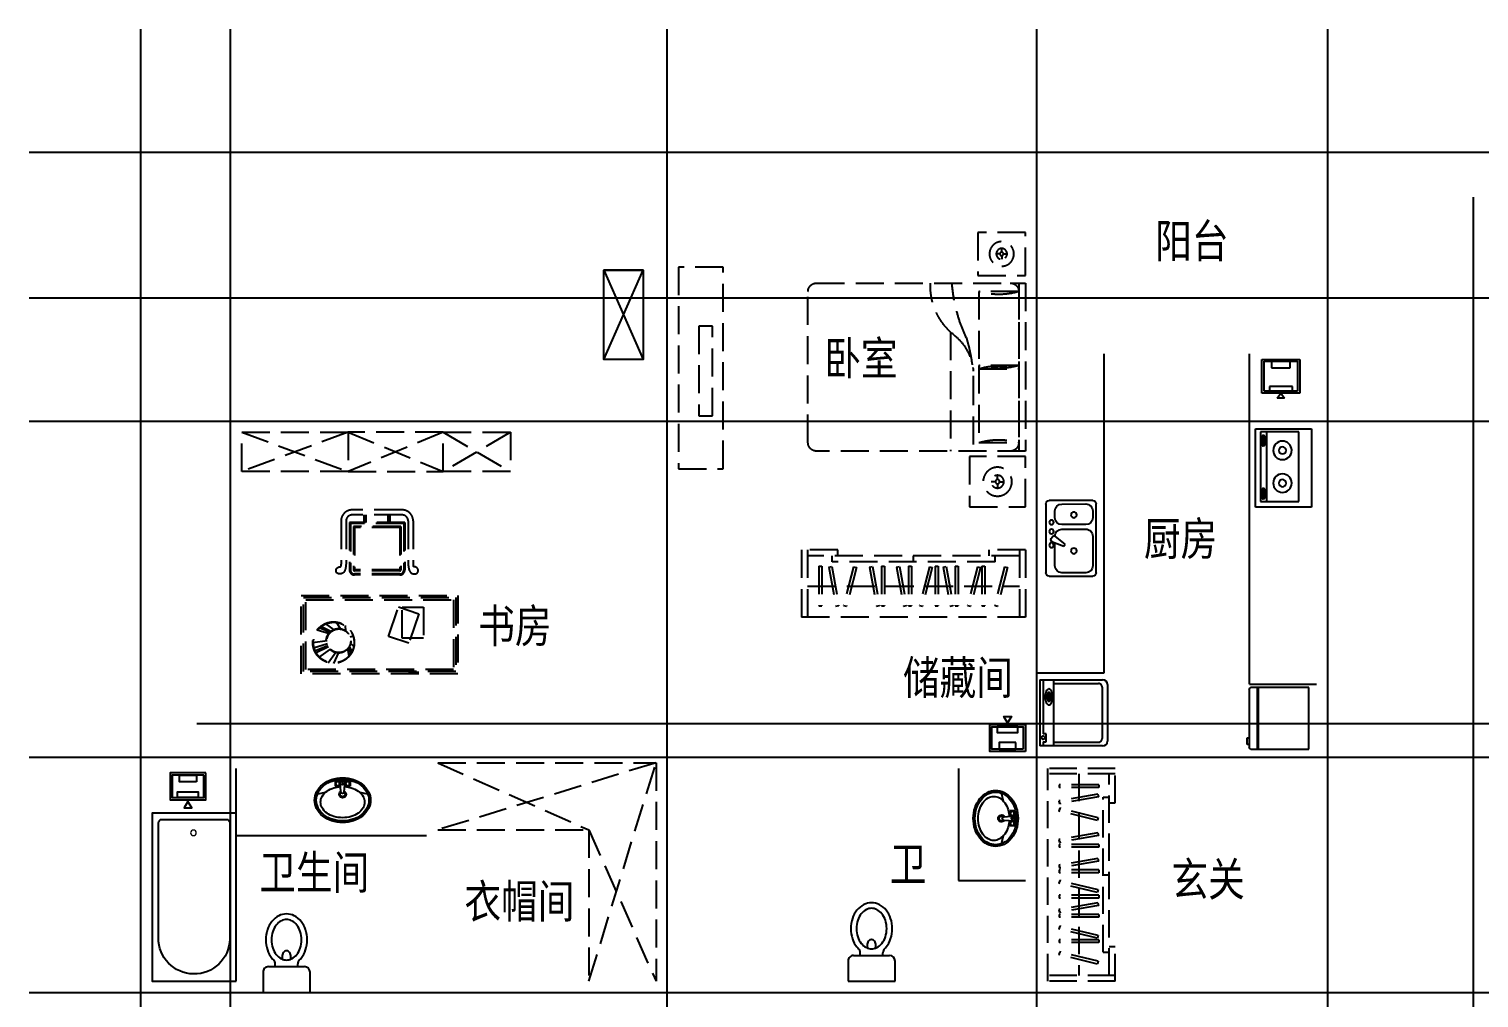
# Model space of a CAD drawing. Extents: x -1000 to 64800, y -19799 to 13500.
# Drawn here: x -1000 to 11950, y 4850 to 13500 of the extents above; entities that cross this region are included whole.
import ezdxf

# ---------------------------------------------------------------- set-up
doc = ezdxf.new("R2010")
doc.units = 0
doc.header["$LTSCALE"] = 1000
doc.header["$MEASUREMENT"] = 0
doc.linetypes.add('CENTER2', pattern=[1.125, 0.75, -0.125, 0.125, -0.125])
doc.linetypes.add('DASH', pattern=[0.35, 0.25, -0.1])
doc.layers.add('DOTE', color=1, linetype='CENTER2', plot=False)
for name, color, linetype in [('line', 4, 'Continuous'), ('TEXT', 7, 'Continuous'), ('厨具洁具', 8, 'Continuous'), ('平面家具', 134, 'DASH'), ('面积', 6, 'Continuous')]:
    doc.layers.add(name, color=color, linetype=linetype)
doc.styles.add('DIM_FONT', font='', dxfattribs={"width": 0.8})
doc.styles.add('ST', font='', dxfattribs={"width": 0.8})
doc.styles.get("Standard").update_dxf_attribs({"font": 'gbenor.shx', "bigfont": 'gbcbig.shx'})
doc.styles.get('DIM_FONT').set_extended_font_data('Technical')
doc.styles.get('ST').set_extended_font_data('SimSun')

# ---------------------------------------------------------------- blocks, each defined once
blk = doc.blocks.new('nnn')
at = {"layer": '平面家具'}
for points in [[(39752.98505009606, 20763.8429962229), (39752.98505009629, 18963.8429962229), (39352.98505009629, 18963.84299622267), (39352.98505009606, 20763.84299622267)], [(39656.58107994765, 20290.76696562339), (39656.58107994788, 19490.76696562339), (39536.58107994788, 19490.76696562339), (39536.58107994765, 20290.76696562339)]]:
    blk.add_lwpolyline(points, close=True, dxfattribs=at)
blk = doc.blocks.new('A$C43944DE8')
at = {"layer": '平面家具'}
for p, q in [((1673.889558825125, 2224.968474408599), (1636.041747273419, 2224.963710520549)), ((1692.811082656968, 2243.894762129627), (1692.806318768919, 2281.742573683632)), ((1692.815846544989, 2206.046950575592), (1692.820610433038, 2168.199139021586)), ((1711.737370376832, 2224.973238296619), (1749.585181928538, 2224.978002184669)), ((1942.800067868062, 1952.295984985003), (76.20006476433628, 1952.29598498544)), ((1273.200064764336, 889.5547485241132), (1273.200064764336, 1952.29598498544)), ((1476.400064764523, 1292.695984985347), (1476.400064764523, 1952.29598498544)), ((1882.800067868062, 452.0959849847586), (1882.800067868062, 1952.295984985003)), ((1942.800067868062, 452.0959849847586), (1942.800067868062, 1952.295984985003)), ((6.476508133346215e-05, 1876.095984985253), (6.476508133346215e-05, 528.2959849854396)), ((1527.200064764336, 1187.895984985067), (1527.200064764336, 1876.095984985253)), ((1527.200064764336, 1876.095984985253), (1882.800064763964, 1876.095984985253)), ((1882.800067868062, 528.0959849848168), (1882.800067868062, 1876.295984985003)), ((1527.200064764336, 1216.49598498516), (1882.800064763964, 1216.49598498516)), ((1527.200064764336, 528.2959849854396), (1527.200064764336, 1216.49598498516)), ((1882.800064763964, 1187.895984985067), (1527.200064764336, 1187.895984985067)), ((1882.800064763964, 528.2959849854396), (1527.200064764336, 528.2959849854396)), ((76.20006476433628, 452.0959849852534), (1942.800067868062, 452.0959849847586)), ((1713.819610924955, 191.5785474122695), (1681.593360074403, 191.5744911076854)), ((1729.93070819795, 207.6937009908088), (1729.926651893373, 239.9199518433179)), ((1729.934764502505, 175.4674501382779), (1729.938820807089, 143.2411992857687)), ((1746.045861775507, 191.5826037168172), (1778.272112626059, 191.5866600214013))]:
    blk.add_line(p, q, dxfattribs=at)
for points in [[(1942.826861333459, 1999.970856352609), (1442.826861333459, 1999.970856352609), (1442.826861333459, 2449.970856352609), (1942.826861333459, 2449.970856352609)], [(1942.811476461582, -2.431949360470753e-05), (1517.076810052611, -2.431949360470753e-05), (1517.076810052611, 383.1611754485803), (1942.811476461582, 383.1611754485803)]]:
    blk.add_lwpolyline(points, close=True, dxfattribs=at)
for centre, radius, start, end in [((76.20006476433628, 1876.095984985253), 76.19999999999999, 90, 180), ((1806.800067868062, 1876.295984985003), 76, 0, 90), ((1705.000064765081, 2485.695984985347), 635, 253.7397949982034, 286.2602050017966), ((1020.892406095729, 1274.531890661588), 456.915148882432, 307.4297520814696, 355.5016644410877), ((-42.40449223576434, 1380.441427985339), 1521.3370894, 343.0571140030199, 356.6935430038464), ((1705.000064765081, 1826.095984985253), 635, 253.7397949982034, 286.2602050017966), ((1705.000064765081, 578.2959849854396), 635, 73.73979499820335, 106.2602050017966), ((1654.363143886418, 477.9314323013114), 560.998259661822, 129.3577663121921, 182.6395544060125), ((2690.536818479166, 343.4117070479715), 1408.835217588922, 155.0769440331293, 175.5755337203437), ((76.20006476433628, 528.2959849854396), 76.19999999999999, 180, 270), ((1705.000064765081, -81.30401501465349), 635, 73.73979499820335, 106.2602050017966), ((1806.800067868062, 528.0959849848168), 76, 270, 0)]:
    blk.add_arc(centre, radius, start, end, dxfattribs=at)
for centre, major_axis, ratio, start_param, end_param in [((1692.813464600978, 2224.970856352609), (0.1234949656844307, 128.6825010447572), 0.9999999999387086, -1.570330743424031, 4.712854563755555), ((1692.813464600978, 2224.970856352609), (-40.14366662115664, 40.14366662115664), 0.999999999999587, 3.928464393698623, 10.21164970087821), ((1692.813464600978, 2224.970856352609), (13.38122220705554, 13.38122220705554), 1, 6.283185307179586, 12.56637061435917), ((1729.932736350231, 191.5805755645433), (0.07259407736353109, 109.5692297182559), 0.9999999999387079, -1.57062788982582, 4.712557417353766), ((1729.932736350231, 191.5805755645433), (34.18110103477448, 34.18110103477446), 0.9999999999999909, 5.499260720493202, 11.78244602767279), ((1729.932736350231, 191.5805755645433), (-11.39370034493186, 11.39370034493186), 0.9999999999993613, 4.71238898038469, 10.99557428756428)]:
    blk.add_ellipse(centre, major_axis=major_axis, ratio=ratio, start_param=start_param, end_param=end_param, dxfattribs=at)
blk = doc.blocks.new('451')
at = {"layer": '平面家具'}
for p, q in [((83073.48303632736, 10496.72885376736), (83073.48303632736, 11096.72283915383)), ((83073.48303632736, 11096.72283915383), (85073.48303632736, 11096.72283915383)), ((83126.26246339822, 10496.72881448067), (83126.26292910802, 11096.72283915383)), ((85020.70353248302, 10496.72774701892), (85020.70399818389, 11096.72283915383)), ((85073.4830363273, 10496.72770781386), (85073.48303632736, 11096.72283915383)), ((83234.85797187655, 10654.98981697581), (83322.976774228, 10998.4436373549)), ((83260.38437949745, 10648.14633655663), (83348.5031818335, 10991.60015690436)), ((83348.5031818335, 10991.60015690436), (83322.976774228, 10998.4436373549)), ((83437.09667389312, 10642.33841478301), (83437.09692653276, 10997.40788142782)), ((83463.48664008355, 10997.40786180021), (83437.09692653276, 10997.40788142782)), ((83463.48638742851, 10642.33839515528), (83463.48664008355, 10997.40786180021)), ((83477.10047262661, 10654.98963687248), (83565.21927496271, 10998.44345725157)), ((83502.62688023211, 10648.14615645329), (83590.74568256822, 10991.59997680103)), ((83590.74568256822, 10991.59997680103), (83565.21927496271, 10998.44345725157)), ((83675.15516595995, 10642.33827823736), (83675.15541859958, 10997.40774488217)), ((83701.54513213504, 10997.40772525456), (83675.15541859958, 10997.40774488217)), ((83701.54487949534, 10642.33825860963), (83701.54513213504, 10997.40772525456)), ((83746.00094721462, 10999.34873616882), (83720.05486431667, 10994.42319748189)), ((83783.47764678454, 10645.3227117344), (83720.05486431667, 10994.42319748189)), ((83809.42372968249, 10650.24825042133), (83746.00094721462, 10999.34873616882)), ((83854.10393017561, 10642.33841478301), (83854.10418281525, 10997.40788142782)), ((83880.49389636604, 10997.40786180021), (83854.10418281525, 10997.40788142782)), ((83880.493643711, 10642.33839515528), (83880.49389636604, 10997.40786180021)), ((83906.29131583746, 10654.98963687248), (83994.41011817356, 10998.44345725157)), ((83931.81772344296, 10648.14615645329), (84019.93652577906, 10991.59997680103)), ((84019.93652577906, 10991.59997680103), (83994.41011817356, 10998.44345725157)), ((84092.16242224244, 10642.33827823736), (84092.16267488207, 10997.40774488217)), ((84118.55238841753, 10997.40772525456), (84092.16267488207, 10997.40774488217)), ((84118.55213577783, 10642.33825860963), (84118.55238841753, 10997.40772525456)), ((84163.00820349711, 10999.34873616882), (84137.06212059916, 10994.42319748189)), ((84200.48490306703, 10645.3227117344), (84137.06212059916, 10994.42319748189)), ((84226.43098596498, 10650.24825042133), (84163.00820349711, 10999.34873616882)), ((84332.80698579333, 10642.33827823736), (84332.80723843296, 10997.40774488217)), ((84359.19695196842, 10997.40772525456), (84332.80723843296, 10997.40774488217)), ((84359.19669932872, 10642.33825860963), (84359.19695196842, 10997.40772525456)), ((84403.652767048, 10999.34873616882), (84377.70668415005, 10994.42319748189)), ((84441.12946661792, 10645.3227117344), (84377.70668415005, 10994.42319748189)), ((84467.07554951587, 10650.24825042133), (84403.652767048, 10999.34873616882)), ((84584.41556886728, 10654.98915139414), (84672.53437121872, 10998.44297177335)), ((84609.94197647278, 10648.14567097495), (84698.06077882422, 10991.59949132269)), ((84698.06077882422, 10991.59949132269), (84672.53437121872, 10998.44297177335)), ((84766.95800725638, 10999.34827443219), (84741.01192435843, 10994.42273574525)), ((84804.43470682637, 10645.32224999777), (84741.01192435843, 10994.42273574525)), ((84830.38078972431, 10650.24778871605), (84766.95800725638, 10999.34827443219)), ((84893.42131880861, 10642.33769166878), (84893.42157146365, 10997.40715831371)), ((84919.81128499904, 10997.40713868611), (84893.42157146365, 10997.40715831371)), ((84919.81103235942, 10642.33767204117), (84919.81128499904, 10997.40713868611)), ((85020.70380119015, 10819.87233035453), (83126.26273212062, 10819.87339781628)), ((83260.38437949745, 10648.14633655663), (83234.85797187655, 10654.98981697581)), ((83463.48638742851, 10642.33839515528), (83437.09667389312, 10642.33841478301)), ((83502.62688023211, 10648.14615645329), (83477.10047262661, 10654.98963687248)), ((83701.54487949534, 10642.33825860963), (83675.15516595995, 10642.33827823736)), ((83809.42372968249, 10650.24825042133), (83783.47764678454, 10645.3227117344)), ((83880.493643711, 10642.33839515528), (83854.10393017561, 10642.33841478301)), ((83931.81772344296, 10648.14615645329), (83906.29131583746, 10654.98963687248)), ((84118.55213577783, 10642.33825860963), (84092.16242224244, 10642.33827823736)), ((84226.43098596498, 10650.24825042133), (84200.48490306703, 10645.3227117344)), ((84359.19669932872, 10642.33825860963), (84332.80698579333, 10642.33827823736)), ((84467.07554951587, 10650.24825042133), (84441.12946661792, 10645.3227117344)), ((84609.94197647278, 10648.14567097495), (84584.41556886728, 10654.98915139414)), ((84830.38078972431, 10650.24778871605), (84804.43470682637, 10645.32224999777)), ((84919.81103235942, 10642.33767204117), (84893.42131880861, 10642.33769166878)), ((83073.48303632736, 10496.72885376736), (83398.4931542078, 10496.72863396909)), ((83126.26250180027, 10550.68089786355), (85020.7035708698, 10550.67983037045)), ((83345.71380387971, 10604.63283983318), (83345.71376549292, 10550.68075651313)), ((83345.71380389505, 10604.63283989601), (84801.25234556386, 10604.63205504106)), ((83398.49319257918, 10550.68071725779), (83398.4931541924, 10496.72863393774)), ((84073.48307472175, 10604.63244743718), (84073.48303633503, 10550.680364117)), ((84748.47288007555, 10550.68001091351), (84748.47284168884, 10496.72792759333)), ((84748.47284170424, 10496.72792762481), (85073.4830363273, 10496.72770781386)), ((84801.25234554852, 10604.63205500971), (84801.25230716175, 10550.67997165817))]:
    blk.add_line(p, q, dxfattribs=at)
blk = doc.blocks.new('xxx')
at = {"layer": '厨具洁具'}
for p, q in [((-3862.573145133805, -1797.987728933698), (-3862.573145133808, -2302.437728888366)), ((-3259.08406320175, -1755.23772893754), (-3819.823145131826, -1755.23772893754)), ((-3382.425666162519, -1787.496670263722), (-3781.457889297723, -1787.496670263721)), ((-3382.773424615581, -2345.187728884524), (-3382.773424615581, -1755.23772893754)), ((-3289.723145107285, -1755.23772893754), (-3289.723145107285, -2237.696080170856)), ((-3259.08406320175, -1755.23772893754), (-3259.08406320175, -2345.187728884524)), ((-3815.657889299307, -1821.696670260648), (-3815.657889299305, -2278.728787561414)), ((-3355.655319183427, -1880.798277431739), (-3341.445004753527, -1880.798277431739)), ((-3355.655319183427, -1936.089767576165), (-3355.655319183427, -1880.798277431739)), ((-3341.445004753527, -1936.089767576165), (-3355.655319183427, -1936.089767576165)), ((-3334.348664616721, -1866.580815035905), (-3343.33971334418, -1866.580815035905)), ((-3341.445004753527, -1880.798277431739), (-3341.445004753527, -1936.089767576165)), ((-3333.342924963602, -1945.037200909341), (-3343.355819040569, -1944.93587928076)), ((-3382.425666162519, -2312.928787558341), (-3781.457889297722, -2312.928787558341)), ((-3315.187033327137, -2308.794910480615), (-3315.187033327137, -2237.696080170856)), ((-3315.187033327137, -2237.696080170856), (-3289.005244750543, -2237.696080170856)), ((-3289.005244750544, -2308.794910480615), (-3315.187033327137, -2308.794910480615)), ((-3289.723145107285, -2308.794910480615), (-3289.723145107285, -2345.187728884524)), ((-3819.823145131829, -2345.187728884524), (-3259.08406320175, -2345.187728884524))]:
    blk.add_line(p, q, dxfattribs=at)
at = {"layer": '厨具洁具', "extrusion": (0, 0, -1)}
for centre, major_axis, ratio, start_param, end_param in [((-3819.823145131826, -1797.987728933698), (-42.749999997408, 0.0006251608599367529), 0.9999999998638417, -1.462364584292608e-05, 1.570781703149052), ((-3781.457889297723, -1821.696670260648), (-34.1999999939168, 0.0007241449272424473), 0.9999999998638417, -2.117382828537018e-05, 1.570775152966617), ((-3218.660152337702, -1907.889730089862), (108.8351876587245, 108.8351876587245), 0.9999999999999791, 3.738438064981217, 3.926990816987248), ((-3278.751778204547, -1896.423077477649), (-65.57731195397106, 65.57731195397106), 0.9999999999999407, 5.686339895788036, 5.929486130436158), ((-3278.751778204491, -1919.356382702051), (65.57731195401608, 65.57731195401608), 0.999999999999994, 3.495291830333205, 3.738438064981148), ((-3316.492070896081, -1879.036918349795), (-36.19527474151088, 36.19527474151086), 0.9999999999999744, 5.929486130436167, 6.336245301564692), ((-3272.332587436798, -1898.213626675968), (-57.07083388038528, 57.07083388038527), 0.9999999999963524, 5.715273540844672, 5.750216417678027), ((-3339.825165063218, -1853.086377996869), (-11.51872891314501, 11.51872891314501), 0.999999999999981, 0.05305999438514875, 0.7853981633974577), ((-3316.280575908171, -1886.878069546118), (-24.97783973943287, 24.97783973943287), 0.9999999999999395, 5.750216417679272, 6.054731527200675), ((-3316.280575908137, -1924.638662391224), (-24.97783973946008, 24.97783973946008), 0.9999999999999358, 4.940842760363783, 5.167649210645626), ((-3343.339713344179, -1870.028317980681), (-2.437752710577778, 2.437752710577777), 0.9999999999998567, 6.054731527200079, 7.068583470576843), ((-3343.339713344181, -1870.028317980682), (-2.437752710578487, 2.437752710578486), 0.9999999999999217, 0.7853981633976193, 1.799250106774859), ((-3370.39885078021, -1886.878069546125), (24.97783973944816, 24.97783973944817), 0.9999999999999393, 0.2284537799791133, 0.5329688895002747), ((-3370.398850780212, -1924.638662391227), (-24.97783973945004, 24.97783973945004), 0.9999999999999856, 2.608623764089604, 2.913138873610787), ((-3339.825165063218, -1853.086377996865), (-11.51872891314278, 11.51872891314278), 0.9999999999999729, 0.7853981633974618, 1.517736332409689), ((-3414.346839251698, -1913.303105261368), (-57.07083388059655, 57.07083388059655), 0.9999999999997848, 2.462629347750995, 2.608623764089547), ((-3484.96494348111, -1905.758365968671), (-107.2895541713348, 107.2895541713348), 0.9999999999999648, 2.356194490192369, 2.46262934775087), ((-3361.407802052754, -1924.638662391227), (-24.97783973945004, 24.97783973945004), 0.9999999999999856, 2.608623764089604, 2.913138873610787), ((-3363.158259230345, -1879.03691834979), (-36.19527474150468, 36.19527474150468), 0.9999999999999453, 1.517736332409638, 1.924495503538289), ((-3405.355790524228, -1898.213626675987), (57.0708338805971, 57.0708338805971), 0.9999999999999934, 0.5329688895001286, 0.6789633058386713), ((-3475.973894753666, -1905.758365968683), (-107.2895541714045, 107.2895541714045), 0.9999999999999215, 2.24975963263377, 2.356194490192268), ((-3475.973894753652, -1905.758365968671), (107.2895541713638, 107.2895541713638), 0.9999999999999512, 0.7853981633975144, 0.8918330209560144), ((-3400.898551921966, -1919.356382702042), (-65.57731195402874, 65.57731195402872), 0.9999999999998771, 2.54474724219839, 2.787893476846344), ((-3460.990177788683, -1907.889730089862), (108.8351876586873, 108.8351876586873), 0.9999999999999861, 0.5968454113913335, 0.785398163397458), ((-3339.825165063218, -1962.693082182862), (-11.51872891314265, 11.51872891314265), 0.9999999999999727, 3.926990816987255, 4.65932898599949), ((-3343.33971334418, -1941.488413956672), (-2.437752710578115, 2.437752710578115), 0.9999999999998439, 2.9131388736108, 3.92699081698732), ((-3339.825165063218, -1962.693082182863), (-11.51872891314155, 11.51872891314155), 0.9999999999999908, 3.19465264797471, 3.926990816987246), ((-3334.348664616721, -1941.488413956672), (-2.437752710577881, 2.43775271057788), 0.9999999999999427, 2.913138873610891, 3.92699081698727), ((-3363.158259230355, -1936.742541829931), (36.19527474151182, 36.19527474151184), 0.9999999999999662, 1.2170971500515, 1.623856321180006), ((-3819.823145131829, -2302.437728888366), (-42.74999999811011, 0.0005751479911709901), 0.9999999998638416, 4.712375526630512, 6.283171853425405), ((-3781.457889297722, -2278.728787561414), (-34.1999999345433, 0.002141385481992947), 0.999999999863855, 4.712326366774075, 6.283122693568941), ((-3289.005244750543, -2271.374473475479), (-10.57802362825143, 10.57802362825143), 0.9999999999999544, 0.785398163397471, 7.068583470577058)]:
    blk.add_ellipse(centre, major_axis=major_axis, ratio=ratio, start_param=start_param, end_param=end_param, dxfattribs=at)
at = {"layer": '厨具洁具', "extrusion": (0, 0, -0.9999999999999998)}
for centre, major_axis, ratio, start_param, end_param in [((-3218.660152337819, -1907.889730089862), (108.8351876586501, 108.8351876586501), 0.9999999999999952, 3.926990816987239, 4.115543568993405), ((-3414.346839251687, -1898.213626675987), (57.0708338805884, 57.0708338805884), 0.9999999999997723, 0.5329688895002254, 0.6789633058387787), ((-3334.348664616722, -1870.028317980682), (-2.437752710578492, 2.437752710578492), 0.9999999999998229, 0.7853981633976687, 1.799250106774767), ((-3484.964943481125, -1905.758365968683), (107.2895541713461, 107.2895541713461), 0.9999999999999681, 0.6789633058389275, 0.7853981633974265), ((-3361.407802052751, -1886.878069546125), (24.97783973944794, 24.97783973944794), 0.9999999999999427, 0.2284537799791058, 0.5329688895002693), ((-3400.898551921925, -1896.423077477665), (65.5773119539996, 65.5773119539996), 0.9999999999999368, 0.3536991767434317, 0.5968454113913855), ((-3460.990177788772, -1907.889730089862), (108.8351876587617, 108.8351876587617), 0.9999999999999755, 0.7853981633974638, 0.9739509154034178), ((-3316.492070896079, -1936.742541829929), (-36.19527474151388, 36.19527474151388), 0.9999999999999666, 4.659328985999517, 5.066088157128084), ((-3343.339713344179, -1941.48841395667), (2.43775271057962, 2.43775271057962), 0.9999999999999247, 2.356194490192702, 3.370046433568473), ((-3334.348664616719, -1941.488413956671), (-2.437752710579286, 2.437752710579286), 0.9999999999999497, 3.926990816987794, 4.240197806037004)]:
    blk.add_ellipse(centre, major_axis=major_axis, ratio=ratio, start_param=start_param, end_param=end_param, dxfattribs=at)
at = {"layer": '厨具洁具', "extrusion": (0, 0, -0.9999999999999999)}
blk.add_ellipse((-3405.355790524239, -1913.303105261368), major_axis=(57.07083388060482, 57.07083388060484), ratio=0.9999999999999982, start_param=0.8918330209562044, end_param=1.037827437294747, dxfattribs=at)
at = {"layer": '厨具洁具', "text_generation_flag": 4, "width": 0.7999999998908607, "flags": 9}
for tag in ['XSIZE', 'YSIZE']:
    blk.add_attdef(tag, (-3259.08406320175, -2050.212728911032), '', height=0.4275000000197906, rotation=90, dxfattribs=at)
blk = doc.blocks.new('ll')
at = {"layer": '厨具洁具'}
for p, q in [((2807.053986150857, 32.75480754934745), (2787.410546568789, 32.75480754931647)), ((2787.410546568789, 32.75480754931647), (2787.410546568841, -26.39456235153017)), ((2807.053986151372, -457.4687188959463), (2807.053986150832, 57.04325817371148)), ((2821.786565837274, 74.78806914416668), (3337.426854864621, 74.7880691449717)), ((2875.806024688444, -475.2135298662623), (2875.806024687853, 74.78806914425957)), ((2885.627744479311, -475.2135298662468), (2885.62774447872, 74.78806914427503)), ((3337.426854864621, 74.7880691449717), (3337.426854865212, -475.2135298655501)), ((2787.410546568841, -26.39456235153017), (2807.053986150909, -26.39456235151471)), ((3337.426854865212, -475.2135298655501), (2821.78656583784, -475.2135298663397))]:
    blk.add_line(p, q, dxfattribs=at)
for centre, major_axis, ratio, start_param, end_param in [((2821.786565837299, 57.0432581737424), (2.816195462177787e-13, 17.74481097025716), 0.8302472036016384, 1.887379141862766e-14, 1.57079632679491), ((2821.78656583784, -457.4687188959154), (2.530175610550745e-13, 17.74481097025711), 0.8302472036016665, 1.570796326794908, 3.14159265358981)]:
    blk.add_ellipse(centre, major_axis=major_axis, ratio=ratio, start_param=start_param, end_param=end_param, dxfattribs=at)
blk = doc.blocks.new('cj')
at = {"layer": '厨具洁具'}
for p, q in [((-2712.573145140268, 12149.78727108944), (-2012.573145140268, 12149.78727108944)), ((-2712.573145140268, 11649.78727108944), (-2712.573145140268, 12149.78727108944)), ((-2012.573145140268, 12149.78727108944), (-2012.573145140268, 11649.78727108944)), ((-2063.271451543907, 12036.69556425733), (-2686.045289400707, 12036.69556425733)), ((-2686.045289400707, 12036.69556425733), (-2686.045289400707, 11694.25028424098)), ((-2063.271451543907, 11694.25028424099), (-2063.271451543907, 12036.69556425733)), ((-2686.045289400707, 11749.94575942521), (-2063.271451543907, 11749.94575942521)), ((-2686.045289400707, 11694.25028424098), (-2063.271451543907, 11694.25028424099)), ((-2653.445918294734, 11727.7334298792), (-2653.327413465973, 11716.02244265522)), ((-2578.31267445453, 11718.25731316628), (-2642.981083985986, 11718.25731316628)), ((-2642.981083985986, 11718.25731316628), (-2642.981083985986, 11701.63706237184)), ((-2642.981083985986, 11701.63706237184), (-2578.31267445453, 11701.63706237184)), ((-2578.31267445453, 11701.63706237184), (-2578.31267445453, 11718.25731316628)), ((-2561.684063463756, 11726.5571261914), (-2561.684063463756, 11716.04127972702)), ((-2180.44875523816, 11727.7334298792), (-2180.330250409399, 11716.02244265522)), ((-2105.315511397956, 11718.25731316628), (-2169.983920929411, 11718.25731316628)), ((-2169.983920929411, 11718.25731316628), (-2169.983920929411, 11701.63706237184)), ((-2169.983920929411, 11701.63706237184), (-2105.315511397956, 11701.63706237184)), ((-2105.315511397956, 11701.63706237184), (-2105.315511397956, 11718.25731316628)), ((-2088.686900407181, 11726.5571261914), (-2088.686900407181, 11716.04127972702)), ((-2012.573145140268, 11649.78727108944), (-2712.573145140268, 11649.78727108944))]:
    blk.add_line(p, q, dxfattribs=at)
for points in [[(-2561.684063463756, 11726.5571261914, 0.2590339714206403), (-2563.584847900152, 11729.97992910644, 0.07627618954556756), (-2575.104927790024, 11734.91431164332, 0.03651481991211369), (-2588.653218255376, 11737.37173917249, 0.02661499603889096), (-2607.505760465268, 11738.37597120078, 0.02661499603889096), (-2626.358302675158, 11737.37173917249, 0.03651481991211369), (-2639.906593140513, 11734.91431164332, 0.07627618954557523), (-2651.426673030386, 11729.97992910644, 0.2590339714203898), (-2653.327457466779, 11726.5571261914, 0.07846216763068087), (-2653.131293962937, 11725.31477037811, 0.05676245743015501)], [(-2561.684063463756, 11716.04127972702, 0.2590339714206403), (-2563.584847900152, 11719.46408264207, 0.07627618954556756), (-2575.104927790024, 11724.39846517894, 0.03651481991211369), (-2588.653218255376, 11726.85589270811, 0.02661499603889096), (-2607.505760465268, 11727.8601247364, 0.02661499603889096), (-2626.358302675158, 11726.85589270811, 0.03651481991211369), (-2639.906593140513, 11724.39846517894, 0.07627618954557523), (-2651.426673030386, 11719.46408264207, 0.2590339714203898), (-2653.327457466779, 11716.04127972702, 0.2590339714202164), (-2651.426673030386, 11712.61847681198, 0.05676245743015501), (-2642.981083985986, 11708.60586116233, 0.03651481991203816)], [(-2578.31267445453, 11706.91622669288, 0.00873594143187036), (-2575.104927790024, 11707.6840942751, 0.07627618954562937), (-2563.584847900151, 11712.61847681198, 0.2590339714204861), (-2561.684063463756, 11716.04127972702, 0.2590339714206403)], [(-2088.686900407181, 11726.5571261914, 0.2590339714206403), (-2090.587684843578, 11729.97992910644, 0.07627618954556756), (-2102.10776473345, 11734.91431164332, 0.03651481991211369), (-2115.656055198802, 11737.37173917249, 0.02661499603889096), (-2134.508597408694, 11738.37597120078, 0.02661499603889096), (-2153.361139618584, 11737.37173917249, 0.03651481991211369), (-2166.909430083939, 11734.91431164332, 0.07627618954557523), (-2178.429509973812, 11729.97992910644, 0.2590339714203898), (-2180.330294410205, 11726.5571261914, 0.07846216763068087), (-2180.134130906363, 11725.31477037811, 0.05676245743015501)], [(-2088.686900407181, 11716.04127972702, 0.2590339714206403), (-2090.587684843578, 11719.46408264207, 0.07627618954556756), (-2102.10776473345, 11724.39846517894, 0.03651481991211369), (-2115.656055198802, 11726.85589270811, 0.02661499603889096), (-2134.508597408694, 11727.8601247364, 0.02661499603889096), (-2153.361139618584, 11726.85589270811, 0.03651481991211369), (-2166.909430083939, 11724.39846517894, 0.07627618954557523), (-2178.429509973812, 11719.46408264207, 0.2590339714203898), (-2180.330294410205, 11716.04127972702, 0.2590339714202164), (-2178.429509973812, 11712.61847681198, 0.05676245743015501), (-2169.983920929411, 11708.60586116233, 0.03651481991203816)], [(-2105.315511397956, 11706.91622669288, 0.00873594143187036), (-2102.10776473345, 11707.6840942751, 0.07627618954562937), (-2090.587684843576, 11712.61847681198, 0.2590339714204861), (-2088.686900407181, 11716.04127972702, 0.2590339714206403)]]:
    blk.add_lwpolyline(points, format="xyb", dxfattribs=at)
for centre, radius, start, end in [((-2520.998323358406, 11891.24184337368), 82.4964981043704, 0.9639779007640936, 0), ((-2520.998323358406, 11891.24184337368), 31.6309469674834, 0.653182597429058, 0), ((-2228.318417586208, 11891.24184337368), 82.4964981043704, 180, 179.0360220992359), ((-2228.318417586208, 11891.24184337368), 31.6309469674834, 180, 179.346817402571)]:
    blk.add_arc(centre, radius, start, end, dxfattribs=at)
blk = doc.blocks.new('M_E25ESP')
at = {"color": 0, "linetype": 'ByBlock'}
for p, q in [((0, -306.8181818181824), (0, 306.8181818181824)), ((30.68181818181756, 337.5), (419.3181818181824, 337.5)), ((357.954545454546, 306.8181818181824), (143.1818181818176, 306.8181818181824)), ((450, 306.8181818181824), (450, -306.8181818181824)), ((81.81818181818244, 245.454545454546), (81.81818181818244, 39.9814363636533)), ((419.3181818181824, -20.45454545454595), (419.3181818181824, 245.454545454546)), ((48.38627045456087, 2.022913636367775), (56.62685454545135, -12.25018636364075)), ((58.92449318180661, 31.40468181818869), (162.5349272727362, 70.22072045454206)), ((172.7622000000092, 52.50655227273091), (87.3413181818164, -17.8147022727112)), ((162.5349272727362, 70.22072045454206), (172.7622000000092, 52.50655227273091)), ((143.1818181818176, -81.81818181818244), (357.954545454546, -81.81818181818244)), ((357.954545454546, -122.727272727273), (143.1818181818176, -122.727272727273)), ((81.81818181818244, -184.0909090909095), (81.81818181818244, -245.454545454546)), ((419.3181818181824, -245.454545454546), (419.3181818181824, -184.0909090909095)), ((419.3181818181824, -337.5), (30.68181818181756, -337.5)), ((143.1818181818176, -306.8181818181824), (357.954545454546, -306.8181818181824))]:
    blk.add_line(p, q, dxfattribs=at)
for centre, radius in [((250.5681818181824, 112.5), 25.56818181818182), ((51.13636363636351, 61.36363636363649), 20.45454545454545), ((51.13636363636351, -61.36363636363649), 20.45454545454545), ((51.13636363636351, -143.1818181818176), 20.45454545454545), ((250.5681818181824, -209.6590909090906), 25.56818181818182)]:
    blk.add_circle(centre, radius, dxfattribs=at)
for centre, radius, start, end in [((30.68181818181756, 306.8181818181824), 30.68181818181818, 90, 180), ((143.1818181818176, 245.454545454546), 61.36363636363636, 90, 180), ((357.954545454546, 245.454545454546), 61.36363636363636, 0, 90), ((419.3181818181824, 306.8181818181824), 30.68181818181818, 0, 90), ((66.10041818182026, 12.25018636364075), 20.45454545454545, 110.537678, 210), ((74.34100227271074, -2.022913636367775), 20.45454545454545, 210, 309.462322), ((143.1818181818176, -20.45454545454595), 61.36363636363636, 180, 270), ((143.1818181818176, -184.0909090909095), 61.36363636363636, 90, 180), ((357.954545454546, -20.45454545454595), 61.36363636363636, 270, 0), ((357.954545454546, -184.0909090909095), 61.36363636363636, 0, 90), ((143.1818181818176, -245.454545454546), 61.36363636363636, 180, 270), ((357.954545454546, -245.454545454546), 61.36363636363636, 270, 0), ((30.68181818181756, -306.8181818181824), 30.68181818181818, 180, 270), ((419.3181818181824, -306.8181818181824), 30.68181818181818, 270, 0)]:
    blk.add_arc(centre, radius, start, end, dxfattribs=at)
at = {"style": 'DIM_FONT', "width": 0.8, "flags": 9}
for tag in ['YSIZE', 'XSIZE']:
    blk.add_attdef(tag, (0, 0), '', height=0.5, dxfattribs=at)
blk = doc.blocks.new('风道2')
at = {"layer": '厨具洁具', "ltscale": 5}
for p, q in [((134526.4996055886, -50506.50000000041), (134826.499996511, -50506.49966018408)), ((134526.4999146904, -50846.50033981673), (134526.4996055886, -50506.50000000041)), ((134542.551623771, -50526.49997734593), (134810.4480146937, -50526.49968283845)), ((134542.5518965078, -50826.50031716231), (134542.551623771, -50526.49997734593)), ((134542.5516832789, -50591.95644153166), (134542.5518369999, -50761.04385297664)), ((134600.1888253158, -50591.9563601875), (134542.5516832789, -50591.95644153166)), ((134600.1889790368, -50761.04377163248), (134600.1888253158, -50591.9563601875)), ((134810.4480560122, -50571.94859407877), (134766.3880945371, -50571.9486562612)), ((134766.3880945371, -50571.9486562612), (134766.3882816453, -50777.76069782063)), ((134810.4480146937, -50526.49968283845), (134810.4482874305, -50826.50002265483)), ((134810.4482431204, -50777.7606356382), (134810.4480560122, -50571.94859407877)), ((134826.499996511, -50506.49966018408), (134826.5003056128, -50846.50000000041)), ((134542.5518369999, -50761.04385297664), (134600.1889790368, -50761.04377163248)), ((134826.5001510619, -50676.49983009225), (134872.9100875469, -50643.11475730932)), ((134872.910148249, -50709.88477187714), (134826.5001510619, -50676.49983009225)), ((134872.9100875469, -50643.11475730932), (134872.910148249, -50709.88477187714)), ((134826.5003056128, -50846.50000000041), (134526.4999146904, -50846.50033981673)), ((134810.4482874305, -50826.50002265483), (134542.5518965078, -50826.50031716231)), ((134766.3882816453, -50777.76069782063), (134810.4482431204, -50777.7606356382))]:
    blk.add_line(p, q, dxfattribs=at)
blk = doc.blocks.new('241')
at = {"layer": '厨具洁具', "ltscale": 5}
for points in [[(107229.6777559739, 15613.37733732385), (107549.6777559739, 15613.37685025379), (107549.6780278276, 15853.37733732385), (107229.6780278276, 15853.37782439392)], [(107249.6777786284, 15633.37731466943), (107529.6777786284, 15633.37687290821), (107529.6780051732, 15833.37735997839), (107249.6780051731, 15833.37780173961)], [(107298.4173921898, 15833.37774653139), (107484.2290939329, 15833.37741145922), (107484.2290317504, 15783.48087336379), (107298.4173300073, 15783.48120843596)], [(107389.6780278276, 15869.34129048686), (107423.0631006105, 15927.16578149772), (107356.2930860427, 15927.1658571295)], [(107315.1343241582, 15693.19027570775), (107464.2213957869, 15693.18998223438), (107464.2213144427, 15633.37694705208), (107315.134242814, 15633.37724052556)]]:
    blk.add_lwpolyline(points, close=True, dxfattribs=at)
blk = doc.blocks.new('$plan$00001629')
for p, q in [((-75, -35), (-75, -85)), ((-75, -35), (75, -35)), ((-75, -85), (-21.09374999999454, -85)), ((-16.29303397808508, -146.4491650803302), (-25, -35)), ((16.29303397808144, -146.4491650803302), (25, -35)), ((21.09374999999091, -85), (75, -85)), ((75, -35), (75, -85)), ((-252.2756082078286, -170), (-171.5415345362908, -150)), ((171.5415345361962, -150), (252.2756082077103, -170))]:
    blk.add_line(p, q)
for centre, radius in [((-50, -60), 20), ((1.237757498010978, -60), 10), ((50, -60), 20)]:
    blk.add_circle(centre, radius)
for centre, radius, start, end in [((0, -339.9211483899217), 339.9211483899217, 90, 108.790710413462), ((9.094947017729282e-12, -339.9211483899217), 339.9211483899234, 71.20928958653796, 90), ((-89.79611807896617, -229.9999999999909), 190.2038819210333, 153.2400182259702, 180), ((-46.43749498305078, -251.8640188043628), 238.7631808765523, 129.4006606634823, 153.2400182259702), ((-46.43749498304715, -251.8640188043628), 221.7631808765523, 129.4006606634823, 153.2400182259702), ((-52.97627643836677, -277.9203362163298), 174.4171231430993, 126.0273733850653, 150.3365987912878), ((-18.31063416834695, -286.1054145787875), 283.075633797496, 108.790710413462, 129.4006606634823), ((-18.31063416834695, -286.1054145787784), 266.0756337974856, 108.790710413462, 129.4006606634823), ((-20.94017001812426, -321.9699825441512), 228.8843927292957, 106.7647295952501, 126.0273733850653), ((5.456968210637569e-12, -339.9211483899217), 322.9211483899257, 90, 108.790710413462), ((-2.455635694786906e-10, -391.4817909214798), 301.4817909214059, 93.92713535758868, 106.7647295952201), ((0, -170), 35, 118.7783242745637, 61.22167572576055), ((5.456968210637569e-12, -339.9211483899217), 322.9211483899252, 71.20928958653796, 90), ((2.728484105318785e-10, -391.4817909214526), 301.4817909213765, 73.23527040477991, 86.0728646424113), ((20.94017001813518, -321.969982544133), 228.8843927292774, 53.9726266149347, 73.23527040474984), ((18.31063416833422, -286.1054145787875), 266.0756337975038, 50.59933933651771, 71.20928958653796), ((18.31063416833422, -286.1054145787875), 283.0756337974968, 50.59933933651771, 71.20928958653796), ((52.97627643834494, -277.9203362163662), 174.417123143144, 29.66340120871218, 53.9726266149347), ((46.43749498304715, -251.8640188043628), 221.7631808765534, 26.75998177402982, 50.59933933651771), ((46.43749498304715, -251.8640188043628), 238.7631808765516, 26.75998177402982, 50.59933933651771), ((89.79611807895708, -230), 190.2038819210429, 0, 26.75998177402982), ((-89.79611807896617, -230.0000000000091), 190.2038819210338, 180, 206.7599817740298), ((-89.79611807896617, -230), 173.2038819210352, 153.2400182259702, 180), ((-89.79611807896617, -230), 173.2038819210356, 180, 206.7599817740298), ((-101.9985705179988, -250), 118.0014294820012, 150.3365987912878, 180), ((-101.9985705180079, -250), 118.0014294819921, 180, 209.6634012087121), ((0, -170), 25, 129.0728482841947, 50.92715171588623), ((0, -146.4491650803302), 16.29303397808485, 180, 0), ((101.9985705179679, -249.9999999999909), 118.001429482033, 0, 29.66340120871218), ((101.9985705179988, -250), 118.0014294820012, 330.3365987912878, 0), ((89.79611807895708, -229.9999999999909), 173.2038819210402, 0, 26.75998177402982), ((89.79611807895708, -230), 173.2038819210402, 333.2400182259702, 0), ((89.79611807895708, -230), 190.2038819210425, 333.2400182259702, 0), ((-46.43749498305624, -208.1359811956372), 238.7631808765496, 206.7599817740298, 230.5993393365177), ((-46.43749498305078, -208.1359811956372), 221.7631808765483, 206.7599817740298, 230.5993393365177), ((-52.97627643836677, -222.0796637836793), 174.4171231430922, 209.6634012087121, 233.9726266149347), ((-18.31063416833786, -173.8945854212034), 283.0756337975021, 230.5993393365177, 251.2092895865379), ((-18.31063416834149, -173.8945854212034), 266.0756337975045, 230.5993393365177, 251.2092895865379), ((-20.94017001814245, -178.0300174558761), 228.8843927292629, 233.9726266149347, 253.2352704047499), ((5.456968210637569e-12, -120.0788516101147), 322.9211483898915, 251.2092895865379, 270), ((-9.094947017729282e-12, -108.5182090786748), 301.481790921325, 253.2352704047499, 270), ((9.094947017729282e-12, -108.5182090786384), 301.4817909213616, 270, 286.7647295952502), ((-3.637978807091713e-12, -120.0788516101056), 322.9211483898985, 270, 288.7907104134621), ((20.94017001812608, -178.0300174558488), 228.8843927292957, 286.7647295952502, 306.0273733850653), ((18.31063416833422, -173.8945854212034), 266.0756337975079, 288.7907104134621, 309.4006606634823), ((18.31063416832876, -173.8945854212034), 283.0756337975069, 288.7907104134621, 309.4006606634823), ((52.97627643836677, -222.0796637836702), 174.4171231430993, 306.0273733850653, 330.3365987912878), ((46.4374949830526, -208.1359811956463), 221.7631808765424, 309.4006606634823, 333.2400182259702), ((46.4374949830526, -208.1359811956372), 238.7631808765494, 309.4006606634823, 333.2400182259702), ((0, -120.0788516101147), 339.9211483898875, 251.2092895865379, 270), ((0, -120.0788516101056), 339.9211483898944, 270, 288.7907104134621)]:
    blk.add_arc(centre, radius, start, end)
blk = doc.blocks.new('$lvtry$00000005')
for p, q in [((-210.1054931734925, 0, 1e-08), (-210.1054931734925, -180, 1e-08)), ((210.1054931734961, 0, 1e-08), (-210.1054931734925, 0, 1e-08)), ((210.1054931734961, -180, 1e-08), (210.1054931734961, 0, 1e-08)), ((160.1054931734961, -230, 1e-08), (-160.1054931734925, -230, 1e-08)), ((-101.4391273669917, -230, 1e-08), (-101.4391273669917, -254.3338738154052, 1e-08)), ((101.4391273669953, -230, 1e-08), (101.4391273669953, -254.1245056248408, 1e-08))]:
    blk.add_line(p, q)
at = {"elevation": 1e-08}
blk.add_lwpolyline([(-135.0582536565689, -469.4249699676002, 0.08031170948336253), (-122.9672613194361, -544.2148472367153, 0.08901445990467001), (-91.81097737667915, -601.5017923864216, 0.1049178713614316), (-45.62162768385497, -639.3173957460349, 0.1198118932522857), (0.1054931734961428, -650.4342832870025, 0.119811893252311), (45.83261403086181, -639.3173957460313, 0.1049178713614178), (92.02196372367143, -601.5017923864143, 0.08901445990461664), (123.1782476664139, -544.214847236748, 0.08031170948340285), (135.2692400035612, -469.4249699676002, 0.08031170948342387), (123.1782476664066, -394.6350926984378, 0.08901445990461178), (92.02196372366416, -337.3481475487788, 0.1049178713613801), (45.83261403086908, -299.5325441891764, 0.1198118932523297), (0.1054931734961428, -288.4156566481979, 0.1198118932524503), (-45.62162768392773, -299.5325441891982, 0.10491787136127), (-91.81097737667915, -337.3481475487824, 0.0890144599045389), (-122.9672613193998, -394.6350926983869, 0.08031170948348847)], format="xyb", close=True, dxfattribs=at)
for points in [[(-38.7369654759259, -318.4922320687292, 0.07356728155226054), (-35.63624609798899, -339.4522143478898, 0.08445444847232923), (-27.39117097061717, -356.0001849442597, 0.1064202510399851), (-14.14890858345643, -367.803209718375, 0.1297085278626189), (1.818989403545856e-12, -371.5364877221546, 0.1297085278625706), (14.14890858346735, -367.803209718375, 0.1064202510398816), (27.39117097062081, -356.0001849442597, 0.08445444847232923), (35.63624609799263, -339.4522143478898, 0.07356728155226054), (38.73696547592954, -318.4922320687292, 0.07356728155226054), (35.63624609799263, -297.5322497895686, 0.01401564922497502), (34.65920420687144, -294.6013085376144, 0.1064202510399935)], [(-34.69216324897025, -294.6919026337564, 0.01357831468946026), (-35.63624609798899, -297.5322497895686, 0.07356728155226054), (-38.7369654759259, -318.4922320687292, 0.07356728155226054)]]:
    blk.add_lwpolyline(points, format="xyb", dxfattribs=at)
for centre, radius, start, end in [((-160.1054931734925, -180, 1e-08), 50, 180, 270), ((-151.4391273669917, -254.3338738154052, 1e-08), 50, 314.8143667997744, 0), ((151.4391273669953, -254.1245056248408, 1e-08), 50, 180, 225.2554852765479), ((160.1054931734961, -180, 1e-08), 50, 270, 0), ((102.2968648309488, -469.4249699676002, 1e-08), 287.3551184875178, 161.6333324693565, 180), ((52.22828398535603, -452.8017149447987, 1e-08), 234.5991198196419, 141.2863481938939, 161.6333324693565), ((20.39944533628477, -427.2895529595189, 1e-08), 193.8076332211905, 134.8143667997744, 141.2863481938939), ((-20.18845898926702, -427.2895529595007, 1e-08), 193.8076332211605, 38.71365180610614, 45.25548527654792), ((-52.01729763837466, -452.8017149448096, 1e-08), 234.5991198196584, 18.36666753064351, 38.71365180610614), ((-102.0858784839784, -469.4249699676002, 1e-08), 287.3551184875396, 0, 18.36666753064351), ((102.2968648309961, -469.4249699676002, 1e-08), 287.3551184875632, 180, 198.3666675306435), ((-102.0858784839893, -469.4249699676002, 1e-08), 287.3551184875523, 341.6333324693564, 0), ((52.22828398538149, -486.0482249903798, 1e-08), 234.5991198196768, 198.3666675306435, 218.7136518061061), ((20.39944533625203, -511.5603869757033, 1e-08), 193.8076332211497, 218.7136518061061, 242.6714062013548), ((-20.18845898926702, -511.560386975696, 1e-08), 193.8076332211601, 297.3285937986452, 321.2863481938938), ((-52.01729763838193, -486.0482249903871, 1e-08), 234.5991198196666, 321.2863481938938, 341.6333324693564), ((0.1054931734961428, -550.8311001865004, 1e-08), 149.6031831005019, 242.6714062013548, 270), ((0.1054931734961428, -550.8311001864968, 1e-08), 149.6031831005057, 270, 297.3285937986452)]:
    blk.add_arc(centre, radius, start, end)
blk = doc.blocks.new('$plan$00001638')
for p, q in [((1414.522989137162, 318.5481284097823), (375.0428940048059, 318.6282836203754)), ((1444.232165266927, -288.5331298699148), (1444.520672061866, 288.5331298699166)), ((386.7114947883147, -318.620149551316), (1414.235147588799, -318.5181310929929))]:
    blk.add_line(p, q)
blk.add_lwpolyline([(0, 375), (1500, 375), (1500, -375), (0, -375)], close=True)
at = {"lineweight": 13}
blk.add_circle((1324.29415740556, -6.251167226166217), 25, dxfattribs=at)
for centre, radius, start, end in [((382.8188262089925, 0.03962008622511348), 318.6835446867631, 91.39816543787084, 270.6998761966633), ((1414.520675811182, 288.5481284989746), 29.99999999999929, 359.9713547273738, 89.99558187280853), ((1414.232169016242, -288.5181312408567), 30.00000000000108, 270.0056886545754, 359.9713547273738)]:
    blk.add_arc(centre, radius, start, end)
blk = doc.blocks.new('DVG')
at = {"layer": '平面家具'}
for p, q in [((57882.41343765683, 60011.97764036688), (57435.47617872152, 60011.97764036688)), ((57882.41343765683, 59966.97764036688), (57435.47617872152, 59966.97764036688)), ((57541.94480818918, 59899.84026738373), (57541.94480818918, 59966.97764036688)), ((57559.94480818918, 59899.84026738373), (57559.94480818918, 59966.97764036688)), ((57757.94480818918, 59899.84026738373), (57757.94480818918, 59966.97764036688)), ((57775.94480818918, 59899.84026738373), (57775.94480818918, 59966.97764036688)), ((57336.47617872152, 59912.97764036688), (57336.47617872152, 59528.15799896012)), ((57381.47617872152, 59912.97764036688), (57381.47617872152, 59536.30196922901)), ((57411.44480818918, 59899.84026738373), (57411.44480818918, 59476.18490339781)), ((57906.44480818918, 59899.84026738373), (57411.44480818918, 59899.84026738373)), ((57420.44480818918, 59890.84026738373), (57420.44480818918, 59476.18490339781)), ((57897.44480818918, 59890.84026738373), (57420.44480818918, 59890.84026738373)), ((57870.44480818918, 59863.84026738373), (57447.44480818918, 59863.84026738373)), ((57447.44480818918, 59863.84026738373), (57447.44480818918, 59476.18490339781)), ((57861.44480818918, 59854.84026738373), (57456.44480818918, 59854.84026738373)), ((57456.44480818918, 59854.84026738373), (57456.44480818918, 59476.18490339781)), ((57861.44480818918, 59854.84026738373), (57861.44480818918, 59476.18490339781)), ((57870.44480818918, 59863.84026738373), (57870.44480818918, 59476.18490339781)), ((57897.44480818918, 59890.84026738373), (57897.44480818918, 59476.18490339781)), ((57906.44480818918, 59899.84026738373), (57906.44480818918, 59476.18490339781)), ((57936.41343765683, 59912.97764036688), (57936.41343765683, 59536.30196922901)), ((57981.41343765683, 59912.97764036688), (57981.41343765683, 59528.15799896012)), ((57861.44480818918, 59476.18490339781), (57456.44480818918, 59476.18490339781)), ((57861.44480818918, 59467.18490339781), (57456.44480818918, 59467.18490339781)), ((57861.44480818918, 59440.18490339781), (57456.44480818918, 59440.18490339781)), ((57861.44480818918, 59431.18490339781), (57456.44480818918, 59431.18490339781))]:
    blk.add_line(p, q, dxfattribs=at)
for centre, radius, start, end in [((57435.47617872152, 59912.97764036682), 99, 90, 180), ((57435.47617872152, 59912.97764036682), 54, 90, 180), ((57882.41343765683, 59912.97764036682), 99, 0, 90), ((57882.41343765683, 59912.97764036682), 54, 0, 90), ((57456.44480818918, 59476.18490339775), 45, 180, 270), ((57456.44480818918, 59476.18490339775), 36, 180, 270), ((57456.44480818918, 59476.18490339775), 9, 180, 270), ((57861.44480818918, 59476.18490339775), 45, 270, 0), ((57861.44480818918, 59476.18490339775), 9, 270, 0), ((57861.44480818918, 59476.18490339775), 36, 270, 0)]:
    blk.add_arc(centre, radius, start, end, dxfattribs=at)
for points in [[(57381.47617872152, 59536.30196922901), (57380.94253917539, 59521.50667165301), (57379.31750933209, 59496.70585383021), (57370.58926245093, 59466.58175963559), (57356.41019588569, 59448.74643474969), (57341.04640467954, 59442.15326213301), (57327.05698579061, 59439.67987519875), (57313.45869471948, 59441.34367190872), (57299.30531017401, 59447.44430291385), (57293.75493063428, 59457.98176821426), (57291.53477881849, 59473.78796616488), (57294.03242185107, 59486.82112653006), (57309.33104111627, 59500.47004889301), (57320.82589042629, 59503.81976817478), (57334.56157442881, 59505.37622706115)], [(57936.41343765683, 59536.30196922901), (57936.94707720296, 59521.50667165301), (57938.57210704638, 59496.70585383021), (57947.30035392754, 59466.58175963559), (57961.47942049277, 59448.74643474969), (57976.84321169881, 59442.15326213301), (57990.83263058786, 59439.67987519875), (58004.43092165887, 59441.34367190872), (58018.58430620446, 59447.44430291385), (58024.13468574407, 59457.98176821426), (58026.35483755998, 59473.78796616488), (58023.85719452729, 59486.82112653006), (58008.55857526208, 59500.47004889301), (57997.06372595206, 59503.81976817478), (57983.32804194954, 59505.37622706115)]]:
    blk.add_open_spline(points, degree=3, knots=[14.38302869022462, 14.38302869022462, 14.38302869022462, 14.38302869022462, 63.65765976479529, 97.20366220905072, 117.045662984384, 137.5436209652447, 150.591272955037, 163.0632213496563, 179.9817853063459, 195.7464435570416, 205.9705492665852, 221.6278691150885, 231.4883094790559, 239.8033304335888, 239.8033304335888, 239.8033304335888, 239.8033304335888], dxfattribs=at)
for points in [[(57336.47617872152, 59528.15799896012), (57336.09328863234, 59520.54055686889), (57335.52286310389, 59512.94038969325), (57334.56157442881, 59505.37622706115)], [(57981.41343765683, 59528.15799896012), (57981.79632774612, 59520.54055686889), (57982.36675327457, 59512.94038969325), (57983.32804194954, 59505.37622706115)]]:
    blk.add_open_spline(points, degree=3, dxfattribs=at)
blk = doc.blocks.new('MKI')
at = {"layer": '平面家具'}
for p, q in [((56980.90436193359, 59248.61621409259), (58380.90436193359, 59248.61621409259)), ((56980.90436193359, 58548.61621409259), (56980.90436193359, 59248.61621409259)), ((57000.90436193359, 59228.61621409259), (58360.90436193359, 59228.61621409259)), ((57000.90436193359, 58568.61621409259), (57000.90436193359, 59228.61621409259)), ((57020.90436193359, 59208.61621409259), (58340.90436193359, 59208.61621409259)), ((57020.90436193359, 58588.61621409259), (57020.90436193359, 59208.61621409259)), ((58340.90436193359, 59208.61621409259), (58340.90436193359, 58588.61621409259)), ((58360.90436193359, 59228.61621409259), (58360.90436193359, 58568.61621409259)), ((58380.90436193359, 59248.61621409259), (58380.90436193359, 58548.61621409259)), ((57762.08901929762, 58882.86490110389), (57849.58230227313, 59145.54706753627)), ((57849.58230227313, 59145.54706753627), (58030.68100319512, 59085.22732790012)), ((57881.96492331347, 58865.97160363558), (57881.96492331347, 59142.84160043451)), ((57881.96492331347, 59142.84160043451), (58072.84501778474, 59142.84160043451)), ((58030.68100319512, 59085.22732790012), (57943.18772021949, 58822.54516146774)), ((58072.84501778474, 59142.84160043451), (58072.84501778474, 58865.97160363558)), ((57122.29549361416, 58939.94567824609), (57233.19989831885, 58907.57059415441)), ((57242.27389682643, 58917.99741891969), (57138.22371367447, 58958.24860823341)), ((57156.40467736172, 58974.31590420404), (57252.63123975252, 58927.15064628026)), ((57276.46816467703, 58941.03432307369), (57198.2472879194, 58998.68688674539)), ((57293.39407550043, 59011.58236840216), (57330.67144698068, 58948.38062924391)), ((57378.2901762299, 58929.83965712413), (57376.97200557205, 58979.04356051865)), ((57211.61116563028, 58842.7629873011), (57084.39929109742, 58826.18438297277)), ((57215.41868264333, 58815.44159851212), (57091.08289026422, 58778.22525088617)), ((57099.05572982843, 58755.30933349917), (57219.9606549436, 58802.38684415875)), ((57436.18161597487, 58745.41996710619), (57412.0147436125, 58796.75306363893)), ((57417.34432886704, 58877.51762044802), (57445.57595435332, 58887.07670348918)), ((57451.78189208824, 58791.26078116428), (57420.90191880451, 58822.8676876697)), ((57943.18772021949, 58822.54516146774), (57762.08901929762, 58882.86490110389)), ((58072.84501778474, 58865.97160363558), (57881.96492331347, 58865.97160363558)), ((57226.16775741731, 58790.03662138816), (57109.95148808265, 58733.63012935163)), ((57139.71922079311, 58695.43810220459), (57243.12585827045, 58768.27936313674)), ((57223.23309291876, 58648.06049360393), (57290.70209391834, 58741.28925701615)), ((57271.28789996181, 58642.10361788108), (57318.07798687718, 58737.89574027574)), ((57409.24843065848, 58705.1787894764), (57396.67142951698, 58773.82844404061)), ((57405.09436604066, 58784.78792687133), (57424.03379638155, 58724.41673117608)), ((58380.90436193359, 58548.61621409259), (56980.90436193359, 58548.61621409259)), ((58360.90436193359, 58568.61621409259), (57000.90436193359, 58568.61621409259)), ((58340.90436193359, 58588.61621409259), (57020.90436193359, 58588.61621409259)), ((57940.19029669755, 58563.70059366617), (58030.19029669755, 58563.70059366617)), ((57940.19029669755, 58563.70059366617), (58030.19029669755, 58563.70059366617))]:
    blk.add_line(p, q, dxfattribs=at)
for centre, radius in [((57269.88397807546, 58827.58830485906), 185.49), ((57272.11051581614, 58827.60515738273), 181.368), ((57314.53360147716, 58843.54200072057), 109.7920608618428), ((57317.27819976641, 58843.56277441181), 105.6700608618428)]:
    blk.add_circle(centre, radius, dxfattribs=at)

msp = doc.modelspace()

# ---------------------------------------------------------------- linework, layer by layer
at = {"layer": 'DOTE', "linetype": 'ByBlock'}
for p, q in [((0, -2750), (0, 13500)), ((800, -2750), (800, 13500)), ((4700, -2750), (4700, 13500)), ((8000, -1250), (8000, 13500)), ((10600, -1250), (10600, 13500)), ((-1000, 12400), (63300, 12400)), ((11900, -2750), (11900, 12000)), ((-1000, 11099.99999999996), (64800, 11099.99999999996)), ((-1000, 10000), (63300, 10000)), ((499.9999999427237, 7299.999999999942), (64799.99999994272, 7299.999999999942)), ((-1000, 7000), (63300, 7000)), ((-1000, 4900), (63300, 4900))]:
    msp.add_line(p, q, dxfattribs=at)
at = {"layer": 'line'}
msp.add_lwpolyline([(4134.917607273441, 10548.33602183516), (4134.917607273441, 11348.33602183516), (4484.917607273441, 11348.33602183516), (4484.917607273441, 10548.33602183516), (4134.917607273441, 10548.33602183516), (4484.917607273441, 11348.33602183516), (4134.917607273441, 11348.33602183516), (4484.917607273441, 10548.33602183516)], dxfattribs=at)
at = {"layer": '厨具洁具'}
for p, q in [((8600, 10600.00000000003), (8600, 7750)), ((9900, 7650), (9900, 10600.00000000003)), ((8600, 7750), (8000, 7749.999999999971)), ((9900, 7650), (10500, 7650)), ((850, 6500), (850, 6900)), ((7300, 6900), (7300, 5900)), ((850, 6300), (2550, 6300.000000000029)), ((7300, 5900), (7900, 5900))]:
    msp.add_line(p, q, dxfattribs=at)
at = {"layer": '平面家具'}
for p, q in [((900, 9900), (1850, 9550)), ((1850, 9900), (900, 9550)), ((2700, 9900), (1850, 9550)), ((1850, 9900), (2700, 9550)), ((3300, 9900), (2700, 9550)), ((2700, 9900), (3300, 9550))]:
    msp.add_line(p, q, dxfattribs=at)
for points in [[(1850, 9900), (1850, 9550), (900, 9550), (900, 9900)], [(1850, 9900), (1850, 9550), (2700, 9550), (2700, 9900)], [(3300, 9900), (3300, 9550), (2700, 9550), (2700, 9900)]]:
    msp.add_lwpolyline(points, close=True, dxfattribs=at)
for points in [[(4000, 5000.000000000058), (4600, 6950.000000000029), (2650, 6350.000000000029)], [(2650, 6950.000000000029), (4000, 6350.000000000029), (4600, 5000.000000000058)], [(2650, 6950.000000000029), (4600, 6950.000000000029), (4600, 5000.000000000058)], [(2650, 6350.000000000029), (4000, 6350.000000000029), (4000, 5000.000000000058)]]:
    msp.add_lwpolyline(points, dxfattribs=at)

# ---------------------------------------------------------------- block references
at = {"layer": '厨具洁具'}
for name, p, rotation in [('风道2', (60856.50000000047, 145076.4996055886), 270), ('cj', (-1696.380947407102, 7217.581524226844), 270), ('241', (107809.6777240458, 22473.18939836597), 180)]:
    msp.add_blockref(name, p, dxfattribs=dict(at, rotation=rotation))
at = {"layer": '厨具洁具', "xscale": -1}
for name, p, rotation in [('M_E25ESP', (8080.964199018665, 8952.623141176533), 180.0800851530269), ('ll', (7091.733254695078, 7146.826156430878), 180)]:
    msp.add_blockref(name, p, dxfattribs=dict(at, rotation=rotation))
for name, p in [('xxx', (4769.029884788906, 9445.203176293813)), ('241', (115129.677755974, -8563.377337323851))]:
    msp.add_blockref(name, p, dxfattribs=at)
at = {"layer": '厨具洁具', "xscale": 0.8928999999916414, "yscale": -0.8696000000054482}
for p, rotation in [((1800.673970398027, 6815.8454990139), 180), ((7833.488634788897, 6452.746737080888), 90)]:
    msp.add_blockref('$plan$00001629', p, dxfattribs=dict(at, rotation=rotation))
at = {"layer": '厨具洁具', "yscale": -1, "rotation": 90}
msp.add_blockref('$plan$00001638', (475, 5000), dxfattribs=at)
at = {"layer": '厨具洁具', "xscale": -1, "yscale": -1}
for p in [(6525, 5000, -1e-08), (1300, 4900, -1e-08)]:
    msp.add_blockref('$lvtry$00000005', p, dxfattribs=at)
at = {"layer": '平面家具', "xscale": -1, "rotation": 180}
msp.add_blockref('A$C43944DE8', (5957.188523538411, 11684.10221255085), dxfattribs=at)
at = {"layer": '平面家具'}
for name in ['DVG', 'MKI']:
    msp.add_blockref(name, (-55549.97338594589, -50804.89877270721), dxfattribs=at)
at = {"layer": '平面家具', "rotation": 180}
msp.add_blockref('451', (90973.48303632741, 19346.72283915384), dxfattribs=at)
at = {"layer": '平面家具', "xscale": 0.9499999999970896, "zscale": 0.9499999999970896, "rotation": 90}
msp.add_blockref('451', (19196.72283915384, -73919.808884511), dxfattribs=at)
at = {"layer": '面积', "xscale": -1, "rotation": 180}
msp.add_blockref('nnn', (-34552.98505009618, 30339.05959902104), dxfattribs=at)

# ---------------------------------------------------------------- texts
at = {"layer": 'TEXT', "style": 'ST', "width": 0.8}
for s, p in [('阳台', (9058.91542067565, 11458.24530577782)), ('卧室', (6102.66414706572, 10410.56402709763)), ('厨房', (8957.52121300972, 8800.383536054287)), ('书房', (3012.697069777874, 8022.010796920629)), ('储藏间', (6805.767757648835, 7559.774920438009)), ('卫生间', (1056.543897938682, 5821.084924731578)), ('卫', (6687.844873571768, 5895.442976931867)), ('玄关', (9203.32902688114, 5760.118893467297)), ('衣帽间', (2889.599555909401, 5562.847334141086))]:
    msp.add_text(s, height=300, dxfattribs=at).set_placement(p)

doc.saveas('drawing.dxf')
